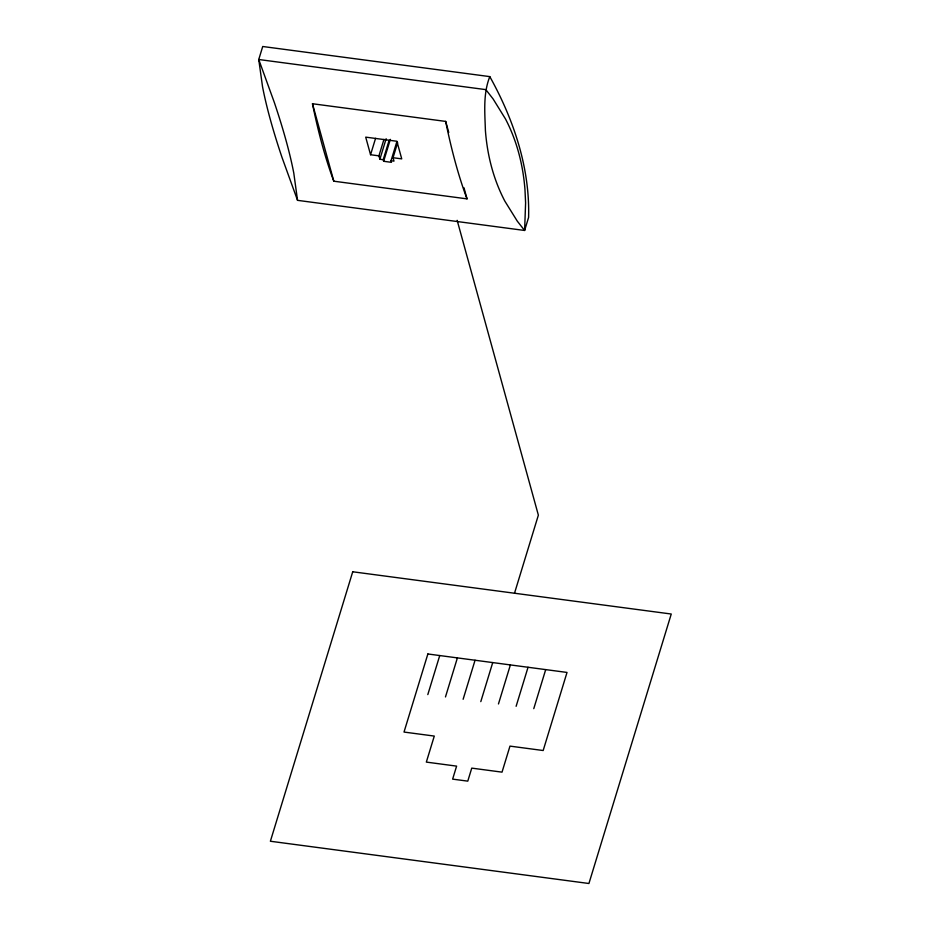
<?xml version="1.0" encoding="UTF-8"?>
<svg xmlns="http://www.w3.org/2000/svg" width="930" height="930" viewBox="0 0 930 930"><rect width="100%" height="100%" fill="white"/><g stroke="black" fill="none" stroke-linecap="round" stroke-linejoin="round"><path stroke-width="1.4" d="M396.889 141.558L391.03 160.739L391.472 162.332L383.637 161.285L383.195 159.704L379.87 159.263L378.928 155.845L370.559 154.74L375.581 138.303M378.928 155.845L383.95 139.407M379.87 159.263L386.148 138.709M383.195 159.704L389.054 140.523M383.637 161.285L390.333 139.372M391.03 160.739L393.983 161.134L393.041 157.716L397.645 142.65M489.808 76.62C482.996 93.709 484.856 112.495 485.402 130.467A515.383 283.511 -36.4 0 0 504.862 201.159L517.301 221.166L524.613 230.466L528.589 217.446A729.573 373.372 17 0 0 489.808 76.62L262.725 46.5L258.749 59.508L262.539 86.757A519.231 91.57 59.9 0 0 282.011 157.437L297.542 200.345L524.613 230.466L525.601 202.891L524.973 189.662A519.231 285.626 -36.4 0 0 505.502 118.982L493.109 98.952L485.832 89.629L258.749 59.508L274.327 102.474A515.383 90.896 59.9 0 1 293.799 173.166L297.542 200.345M427.812 694.594L439.739 655.557M445.47 696.942L457.397 657.894M463.128 699.279L475.056 660.242M480.798 701.627L492.726 662.59M514.511 593.235L538.365 515.15L457.153 220.329M498.457 703.963L510.384 664.927M516.115 706.312L528.042 667.275M533.774 708.648L545.701 669.612M463.989 187.802L467.034 198.869L333.812 181.199L332.731 178.328A729.573 193.533 -82.4 0 1 313.259 107.636L312.48 103.742L445.691 121.412L448.748 132.478M393.041 157.716L401.737 158.879L396.889 141.267L365.711 137.14L370.559 154.74M467.034 198.869L465.942 195.998A729.573 193.533 -82.4 0 1 446.47 125.306L445.691 121.412M312.48 103.742L333.812 181.199M352.726 571.776L270.386 841.243L588.923 883.5L671.251 614.021L352.726 571.776M427.87 653.976L404.015 732.061L434.287 736.072L426.335 762.1L456.607 766.122L452.631 779.131L467.778 781.142L471.754 768.122L502.026 772.144L509.977 746.116L543.167 750.522L567.021 672.437L427.87 653.976"/></g></svg>
